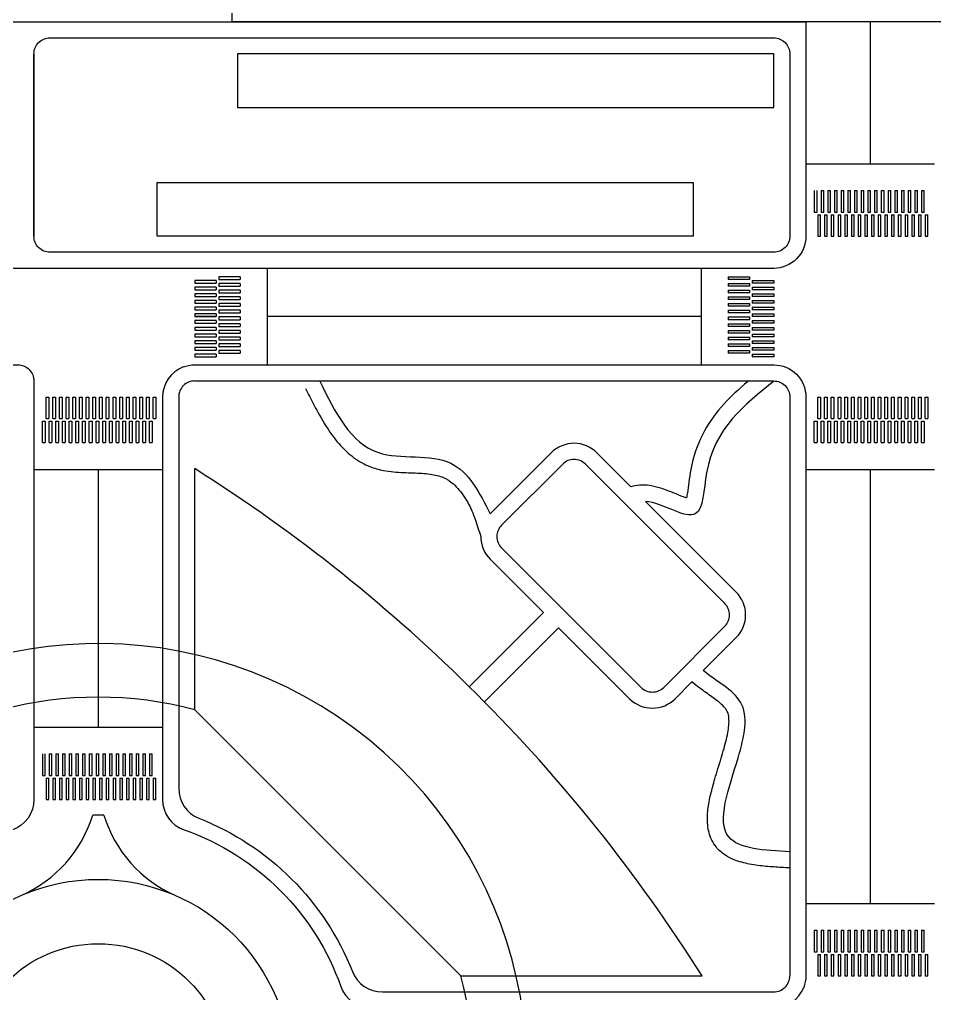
# Model space of a CAD drawing. Header units: millimetres. Extents: x 30 to 1399, y 0 to 1002.
# Drawn here: x 602.5 to 773.2, y 577.8 to 759.6 of the extents above; entities that cross this region are included whole.
import ezdxf

# ---------------------------------------------------------------- set-up
doc = ezdxf.new("R2010")
doc.units = ezdxf.units.MM
doc.header["$LTSCALE"] = 0.1
for name, color, linetype in [('buildings', 255, 'Continuous'), ('lines', 251, 'Continuous'), ('ped. round.', 255, 'Continuous')]:
    doc.layers.add(name, color=color, linetype=linetype)

msp = doc.modelspace()

# ---------------------------------------------------------------- linework, layer by layer
at = {"color": 1}
msp.add_lwpolyline([(592.17, 759.14), (642.17, 759.14), (642.17, 879.14), (592.17, 879.14)], close=True, dxfattribs=at)
at = {"color": 70}
msp.add_lwpolyline([(642.17, 779.14), (1101.17, 779.14), (1101.17, 759.14), (642.17, 759.14)], close=True, dxfattribs=at)
at = {"color": 253}
msp.add_lwpolyline([(605.17, 713.14), (599.17, 713.14), (491.17, 713.14, -0.414214), (485.17, 719.14), (485.17, 759.14), (605.17, 759.14)], format="xyb", dxfattribs=at)
at = {"color": 1}
msp.add_lwpolyline([(605.17, 759.14), (749.17, 759.14), (749.17, 719.14, -0.414214), (743.17, 713.14), (605.17, 713.14)], format="xyb", dxfattribs=at)
for points in [[(605.17, 753.14, -0.414214), (608.17, 756.14), (743.17, 756.14, -0.414214), (746.17, 753.14), (746.17, 719.14, -0.414214), (743.17, 716.14), (608.17, 716.14, -0.414214), (605.17, 719.14)], [(576.75, 596.87), (485.17, 649.74), (485.17, 689.14, -0.414214), (491.17, 695.14), (602.17, 695.14, -0.414214), (605.17, 692.14), (605.17, 614.05, -0.317837), (601.17, 608.4, 0.106874), (583.91, 597.74, -0.333976)]]:
    msp.add_lwpolyline(points, format="xyb", close=True, dxfattribs=at)
at = {"color": 253}
msp.add_lwpolyline([(605.17, 753.14), (605.17, 719.14)], dxfattribs=at)
at = {"color": 150}
for points in [[(633.01, 694.74, 0.309712), (629.17, 689.14), (629.17, 614.05, 0.317837), (633.17, 608.4, -0.226541), (662.43, 579.14, 0.317837), (668.08, 575.14), (743.17, 575.14, 0.309712), (748.77, 578.97)], [(635.17, 692.14, 0.414214), (632.17, 689.14), (632.17, 616.13, 0.307553), (635.96, 610.55, -0.206924), (664.58, 581.93, 0.307553), (670.16, 578.14), (743.17, 578.14, 0.414214), (746.17, 581.14)]]:
    msp.add_lwpolyline(points, format="xyb", dxfattribs=at)
at = {"color": 92}
for points in [[(633.01, 694.74, -0.08931), (635.17, 695.14), (743.17, 695.14, -0.414214), (749.17, 689.14), (749.17, 581.14, -0.082477), (748.77, 578.97)], [(635.17, 692.14), (743.17, 692.14, -0.414214), (746.17, 689.14), (746.17, 581.14)]]:
    msp.add_lwpolyline(points, format="xyb", dxfattribs=at)
at = {"color": 150}
for points in [[(632.17, 608.86), (632.17, 608.74)], [(662.77, 578.14), (662.89, 578.14)]]:
    msp.add_lwpolyline(points, dxfattribs=at)
at = {"color": 92}
msp.add_circle((617.17, 563.14), 24, dxfattribs=at)
at = {"layer": 'buildings'}
for p, q in [((635.17, 630.79), (635.17, 675.79)), ((635.17, 630.79), (684.82, 581.14)), ((684.82, 581.14), (729.82, 581.14))]:
    msp.add_line(p, q, dxfattribs=at)
for points in [[(743.17, 753.14), (643.17, 753.14), (643.17, 743.14), (743.17, 743.14)], [(628.17, 729.14), (728.17, 729.14), (728.17, 719.14), (628.17, 719.14)]]:
    msp.add_lwpolyline(points, close=True, dxfattribs=at)
msp.add_arc((472.57, 418.54), 304.32, 32.296, 57.704, dxfattribs=at)
at = {"layer": 'lines'}
for p, q in [((761.17, 759.14), (761.17, 732.64)), ((749.17, 732.64), (773.17, 732.64)), ((648.67, 713.14), (648.67, 695.14)), ((729.67, 713.14), (729.67, 695.14)), ((639.17, 704.14), (635.17, 704.14)), ((729.67, 704.14), (648.67, 704.14)), ((743.17, 704.14), (739.17, 704.14)), ((606.75, 680.64), (607.25, 680.64)), ((750.75, 680.64), (751.25, 680.64)), ((605.17, 675.64), (629.17, 675.64)), ((617.17, 675.64), (617.17, 627.55)), ((749.17, 675.64), (773.17, 675.64)), ((761.17, 675.64), (761.17, 594.64)), ((686.38, 635.08), (700.22, 648.92)), ((689.21, 632.26), (703.05, 646.09)), ((605.17, 627.55), (629.17, 627.55)), ((749.17, 594.64), (773.17, 594.64))]:
    msp.add_line(p, q, dxfattribs=at)
for points in [[(750.75, 727.64), (750.75, 723.64), (751.25, 723.64), (751.25, 727.64)], [(752, 727.64), (752, 723.64), (752.5, 723.64), (752.5, 727.64)], [(752, 727.64), (752.5, 727.64)], [(753.25, 727.64), (753.25, 723.64), (753.75, 723.64), (753.75, 727.64)], [(753.25, 727.64), (753.75, 727.64)], [(754.5, 727.64), (754.5, 723.64), (755, 723.64), (755, 727.64)], [(754.5, 727.64), (755, 727.64)], [(755.75, 727.64), (755.75, 723.64), (756.25, 723.64), (756.25, 727.64)], [(755.75, 727.64), (756.25, 727.64)], [(757, 727.64), (757, 723.64), (757.5, 723.64), (757.5, 727.64)], [(757, 727.64), (757.5, 727.64)], [(758.25, 727.64), (758.25, 723.64), (758.75, 723.64), (758.75, 727.64)], [(758.25, 727.64), (758.75, 727.64)], [(759.5, 727.64), (759.5, 723.64), (760, 723.64), (760, 727.64)], [(759.5, 727.64), (760, 727.64)], [(760.75, 727.64), (760.75, 723.64), (761.25, 723.64), (761.25, 727.64)], [(760.75, 727.64), (761.25, 727.64)], [(762, 727.64), (762, 723.64), (762.5, 723.64), (762.5, 727.64)], [(762, 727.64), (762.5, 727.64)], [(763.25, 727.64), (763.25, 723.64), (763.75, 723.64), (763.75, 727.64)], [(763.25, 727.64), (763.75, 727.64)], [(764.5, 727.64), (764.5, 723.64), (765, 723.64), (765, 727.64)], [(764.5, 727.64), (765, 727.64)], [(765.75, 727.64), (765.75, 723.64), (766.25, 723.64), (766.25, 727.64)], [(765.75, 727.64), (766.25, 727.64)], [(767, 727.64), (767, 723.64), (767.5, 723.64), (767.5, 727.64)], [(767, 727.64), (767.5, 727.64)], [(768.25, 727.64), (768.25, 723.64), (768.75, 723.64), (768.75, 727.64)], [(768.25, 727.64), (768.75, 727.64)], [(769.5, 727.64), (769.5, 723.64), (770, 723.64), (770, 727.64)], [(769.5, 727.64), (770, 727.64)], [(770.75, 727.64), (770.75, 723.64), (771.25, 723.64), (771.25, 727.64)], [(770.75, 727.64), (771.25, 727.64)], [(751.42, 723.14), (751.42, 719.14), (751.92, 719.14), (751.92, 723.14)], [(751.42, 723.14), (751.92, 723.14)], [(752.67, 723.14), (752.67, 719.14), (753.17, 719.14), (753.17, 723.14)], [(752.67, 723.14), (753.17, 723.14)], [(753.92, 723.14), (753.92, 719.14), (754.42, 719.14), (754.42, 723.14)], [(753.92, 723.14), (754.42, 723.14)], [(755.17, 723.14), (755.17, 719.14), (755.67, 719.14), (755.67, 723.14)], [(755.17, 723.14), (755.67, 723.14)], [(756.42, 723.14), (756.42, 719.14), (756.92, 719.14), (756.92, 723.14)], [(756.42, 723.14), (756.92, 723.14)], [(757.67, 723.14), (757.67, 719.14), (758.17, 719.14), (758.17, 723.14)], [(757.67, 723.14), (758.17, 723.14)], [(758.92, 723.14), (758.92, 719.14), (759.42, 719.14), (759.42, 723.14)], [(758.92, 723.14), (759.42, 723.14)], [(760.17, 723.14), (760.17, 719.14), (760.67, 719.14), (760.67, 723.14)], [(760.17, 723.14), (760.67, 723.14)], [(761.42, 723.14), (761.42, 719.14), (761.92, 719.14), (761.92, 723.14)], [(761.42, 723.14), (761.92, 723.14)], [(762.67, 723.14), (762.67, 719.14), (763.17, 719.14), (763.17, 723.14)], [(762.67, 723.14), (763.17, 723.14)], [(763.92, 723.14), (763.92, 719.14), (764.42, 719.14), (764.42, 723.14)], [(763.92, 723.14), (764.42, 723.14)], [(765.17, 723.14), (765.17, 719.14), (765.67, 719.14), (765.67, 723.14)], [(765.17, 723.14), (765.67, 723.14)], [(766.42, 723.14), (766.42, 719.14), (766.92, 719.14), (766.92, 723.14)], [(766.42, 723.14), (766.92, 723.14)], [(767.67, 723.14), (767.67, 719.14), (768.17, 719.14), (768.17, 723.14)], [(767.67, 723.14), (768.17, 723.14)], [(768.92, 723.14), (768.92, 719.14), (769.42, 719.14), (769.42, 723.14)], [(768.92, 723.14), (769.42, 723.14)], [(770.17, 723.14), (770.17, 719.14), (770.67, 719.14), (770.67, 723.14)], [(770.17, 723.14), (770.67, 723.14)], [(771.42, 723.14), (771.42, 719.14), (771.92, 719.14), (771.92, 723.14)], [(771.42, 723.14), (771.92, 723.14)], [(639.17, 710.89), (635.17, 710.89), (635.17, 710.39), (639.17, 710.39)], [(639.17, 710.89), (639.17, 710.39)], [(643.67, 711.57), (639.67, 711.57), (639.67, 711.07), (643.67, 711.07)], [(643.67, 711.57), (643.67, 711.07)], [(734.67, 711.57), (738.67, 711.57), (738.67, 711.07), (734.67, 711.07)], [(734.67, 711.57), (734.67, 711.07)], [(739.17, 710.89), (743.17, 710.89), (743.17, 710.39), (739.17, 710.39)], [(739.17, 710.89), (739.17, 710.39)], [(639.17, 709.64), (635.17, 709.64), (635.17, 709.14), (639.17, 709.14)], [(639.17, 709.64), (639.17, 709.14)], [(643.67, 710.32), (639.67, 710.32), (639.67, 709.82), (643.67, 709.82)], [(643.67, 709.07), (639.67, 709.07), (639.67, 708.57), (643.67, 708.57)], [(643.67, 710.32), (643.67, 709.82)], [(643.67, 709.07), (643.67, 708.57)], [(734.67, 710.32), (738.67, 710.32), (738.67, 709.82), (734.67, 709.82)], [(734.67, 710.32), (734.67, 709.82)], [(734.67, 709.07), (738.67, 709.07), (738.67, 708.57), (734.67, 708.57)], [(734.67, 709.07), (734.67, 708.57)], [(739.17, 709.64), (743.17, 709.64), (743.17, 709.14), (739.17, 709.14)], [(739.17, 709.64), (739.17, 709.14)], [(639.17, 708.39), (635.17, 708.39), (635.17, 707.89), (639.17, 707.89)], [(639.17, 707.14), (635.17, 707.14), (635.17, 706.64), (639.17, 706.64)], [(639.17, 708.39), (639.17, 707.89)], [(639.17, 707.14), (639.17, 706.64)], [(643.67, 707.82), (639.67, 707.82), (639.67, 707.32), (643.67, 707.32)], [(643.67, 707.82), (643.67, 707.32)], [(734.67, 707.82), (738.67, 707.82), (738.67, 707.32), (734.67, 707.32)], [(734.67, 707.82), (734.67, 707.32)], [(739.17, 708.39), (743.17, 708.39), (743.17, 707.89), (739.17, 707.89)], [(739.17, 708.39), (739.17, 707.89)], [(739.17, 707.14), (743.17, 707.14), (743.17, 706.64), (739.17, 706.64)], [(739.17, 707.14), (739.17, 706.64)], [(639.17, 705.89), (635.17, 705.89), (635.17, 705.39), (639.17, 705.39)], [(639.17, 705.89), (639.17, 705.39)], [(643.67, 706.57), (639.67, 706.57), (639.67, 706.07), (643.67, 706.07)], [(643.67, 705.32), (639.67, 705.32), (639.67, 704.82), (643.67, 704.82)], [(643.67, 706.57), (643.67, 706.07)], [(643.67, 705.32), (643.67, 704.82)], [(734.67, 706.57), (738.67, 706.57), (738.67, 706.07), (734.67, 706.07)], [(734.67, 706.57), (734.67, 706.07)], [(734.67, 705.32), (738.67, 705.32), (738.67, 704.82), (734.67, 704.82)], [(734.67, 705.32), (734.67, 704.82)], [(739.17, 705.89), (743.17, 705.89), (743.17, 705.39), (739.17, 705.39)], [(739.17, 705.89), (739.17, 705.39)], [(639.17, 704.64), (635.17, 704.64), (635.17, 704.14), (639.17, 704.14)], [(639.17, 703.39), (635.17, 703.39), (635.17, 702.89), (639.17, 702.89)], [(639.17, 704.64), (639.17, 704.14)], [(639.17, 703.39), (639.17, 702.89)], [(643.67, 704.07), (639.67, 704.07), (639.67, 703.57), (643.67, 703.57)], [(643.67, 704.07), (643.67, 703.57)], [(734.67, 704.07), (738.67, 704.07), (738.67, 703.57), (734.67, 703.57)], [(734.67, 704.07), (734.67, 703.57)], [(739.17, 704.64), (743.17, 704.64), (743.17, 704.14), (739.17, 704.14)], [(739.17, 704.64), (739.17, 704.14)], [(739.17, 703.39), (743.17, 703.39), (743.17, 702.89), (739.17, 702.89)], [(739.17, 703.39), (739.17, 702.89)], [(639.17, 702.14), (635.17, 702.14), (635.17, 701.64), (639.17, 701.64)], [(639.17, 702.14), (639.17, 701.64)], [(643.67, 702.82), (639.67, 702.82), (639.67, 702.32), (643.67, 702.32)], [(643.67, 701.57), (639.67, 701.57), (639.67, 701.07), (643.67, 701.07)], [(643.67, 702.82), (643.67, 702.32)], [(643.67, 701.57), (643.67, 701.07)], [(734.67, 702.82), (738.67, 702.82), (738.67, 702.32), (734.67, 702.32)], [(734.67, 702.82), (734.67, 702.32)], [(734.67, 701.57), (738.67, 701.57), (738.67, 701.07), (734.67, 701.07)], [(734.67, 701.57), (734.67, 701.07)], [(739.17, 702.14), (743.17, 702.14), (743.17, 701.64), (739.17, 701.64)], [(739.17, 702.14), (739.17, 701.64)], [(639.17, 700.89), (635.17, 700.89), (635.17, 700.39), (639.17, 700.39)], [(639.17, 700.89), (639.17, 700.39)], [(643.67, 700.32), (639.67, 700.32), (639.67, 699.82), (643.67, 699.82)], [(643.67, 700.32), (643.67, 699.82)], [(734.67, 700.32), (738.67, 700.32), (738.67, 699.82), (734.67, 699.82)], [(734.67, 700.32), (734.67, 699.82)], [(739.17, 700.89), (743.17, 700.89), (743.17, 700.39), (739.17, 700.39)], [(739.17, 700.89), (739.17, 700.39)], [(639.17, 699.64), (635.17, 699.64), (635.17, 699.14), (639.17, 699.14)], [(639.17, 698.39), (635.17, 698.39), (635.17, 697.89), (639.17, 697.89)], [(639.17, 699.64), (639.17, 699.14)], [(639.17, 698.39), (639.17, 697.89)], [(643.67, 699.07), (639.67, 699.07), (639.67, 698.57), (643.67, 698.57)], [(643.67, 699.07), (643.67, 698.57)], [(734.67, 699.07), (738.67, 699.07), (738.67, 698.57), (734.67, 698.57)], [(734.67, 699.07), (734.67, 698.57)], [(739.17, 699.64), (743.17, 699.64), (743.17, 699.14), (739.17, 699.14)], [(739.17, 699.64), (739.17, 699.14)], [(739.17, 698.39), (743.17, 698.39), (743.17, 697.89), (739.17, 697.89)], [(739.17, 698.39), (739.17, 697.89)], [(639.17, 697.14), (635.17, 697.14), (635.17, 696.64), (639.17, 696.64)], [(639.17, 697.14), (639.17, 696.64)], [(643.67, 697.82), (639.67, 697.82), (639.67, 697.32), (643.67, 697.32)], [(643.67, 697.82), (643.67, 697.32)], [(734.67, 697.82), (738.67, 697.82), (738.67, 697.32), (734.67, 697.32)], [(734.67, 697.82), (734.67, 697.32)], [(739.17, 697.14), (743.17, 697.14), (743.17, 696.64), (739.17, 696.64)], [(739.17, 697.14), (739.17, 696.64)], [(607.42, 685.14), (607.42, 689.14), (607.92, 689.14), (607.92, 685.14)], [(608.67, 685.14), (608.67, 689.14), (609.17, 689.14), (609.17, 685.14)], [(609.92, 685.14), (609.92, 689.14), (610.42, 689.14), (610.42, 685.14)], [(611.17, 685.14), (611.17, 689.14), (611.67, 689.14), (611.67, 685.14)], [(612.42, 685.14), (612.42, 689.14), (612.92, 689.14), (612.92, 685.14)], [(613.67, 685.14), (613.67, 689.14), (614.17, 689.14), (614.17, 685.14)], [(614.92, 685.14), (614.92, 689.14), (615.42, 689.14), (615.42, 685.14)], [(616.17, 685.14), (616.17, 689.14), (616.67, 689.14), (616.67, 685.14)], [(617.42, 685.14), (617.42, 689.14), (617.92, 689.14), (617.92, 685.14)], [(618.67, 685.14), (618.67, 689.14), (619.17, 689.14), (619.17, 685.14)], [(619.92, 685.14), (619.92, 689.14), (620.42, 689.14), (620.42, 685.14)], [(621.17, 685.14), (621.17, 689.14), (621.67, 689.14), (621.67, 685.14)], [(622.42, 685.14), (622.42, 689.14), (622.92, 689.14), (622.92, 685.14)], [(623.67, 685.14), (623.67, 689.14), (624.17, 689.14), (624.17, 685.14)], [(624.92, 685.14), (624.92, 689.14), (625.42, 689.14), (625.42, 685.14)], [(626.17, 685.14), (626.17, 689.14), (626.67, 689.14), (626.67, 685.14)], [(627.42, 685.14), (627.42, 689.14), (627.92, 689.14), (627.92, 685.14)], [(751.42, 685.14), (751.42, 689.14), (751.92, 689.14), (751.92, 685.14)], [(752.67, 685.14), (752.67, 689.14), (753.17, 689.14), (753.17, 685.14)], [(753.92, 685.14), (753.92, 689.14), (754.42, 689.14), (754.42, 685.14)], [(755.17, 685.14), (755.17, 689.14), (755.67, 689.14), (755.67, 685.14)], [(756.42, 685.14), (756.42, 689.14), (756.92, 689.14), (756.92, 685.14)], [(757.67, 685.14), (757.67, 689.14), (758.17, 689.14), (758.17, 685.14)], [(758.92, 685.14), (758.92, 689.14), (759.42, 689.14), (759.42, 685.14)], [(760.17, 685.14), (760.17, 689.14), (760.67, 689.14), (760.67, 685.14)], [(761.42, 685.14), (761.42, 689.14), (761.92, 689.14), (761.92, 685.14)], [(762.67, 685.14), (762.67, 689.14), (763.17, 689.14), (763.17, 685.14)], [(763.92, 685.14), (763.92, 689.14), (764.42, 689.14), (764.42, 685.14)], [(765.17, 685.14), (765.17, 689.14), (765.67, 689.14), (765.67, 685.14)], [(766.42, 685.14), (766.42, 689.14), (766.92, 689.14), (766.92, 685.14)], [(767.67, 685.14), (767.67, 689.14), (768.17, 689.14), (768.17, 685.14)], [(768.92, 685.14), (768.92, 689.14), (769.42, 689.14), (769.42, 685.14)], [(770.17, 685.14), (770.17, 689.14), (770.67, 689.14), (770.67, 685.14)], [(771.42, 685.14), (771.42, 689.14), (771.92, 689.14), (771.92, 685.14)], [(606.75, 680.64), (606.75, 684.64), (607.25, 684.64), (607.25, 680.64)], [(607.42, 685.14), (607.92, 685.14)], [(608, 680.64), (608, 684.64), (608.5, 684.64), (608.5, 680.64)], [(608.67, 685.14), (609.17, 685.14)], [(609.25, 680.64), (609.25, 684.64), (609.75, 684.64), (609.75, 680.64)], [(609.92, 685.14), (610.42, 685.14)], [(610.5, 680.64), (610.5, 684.64), (611, 684.64), (611, 680.64)], [(611.17, 685.14), (611.67, 685.14)], [(611.75, 680.64), (611.75, 684.64), (612.25, 684.64), (612.25, 680.64)], [(612.42, 685.14), (612.92, 685.14)], [(613, 680.64), (613, 684.64), (613.5, 684.64), (613.5, 680.64)], [(613.67, 685.14), (614.17, 685.14)], [(614.25, 680.64), (614.25, 684.64), (614.75, 684.64), (614.75, 680.64)], [(614.92, 685.14), (615.42, 685.14)], [(615.5, 680.64), (615.5, 684.64), (616, 684.64), (616, 680.64)], [(616.17, 685.14), (616.67, 685.14)], [(616.75, 680.64), (616.75, 684.64), (617.25, 684.64), (617.25, 680.64)], [(617.42, 685.14), (617.92, 685.14)], [(618, 680.64), (618, 684.64), (618.5, 684.64), (618.5, 680.64)], [(618.67, 685.14), (619.17, 685.14)], [(619.25, 680.64), (619.25, 684.64), (619.75, 684.64), (619.75, 680.64)], [(619.92, 685.14), (620.42, 685.14)], [(620.5, 680.64), (620.5, 684.64), (621, 684.64), (621, 680.64)], [(621.17, 685.14), (621.67, 685.14)], [(621.75, 680.64), (621.75, 684.64), (622.25, 684.64), (622.25, 680.64)], [(622.42, 685.14), (622.92, 685.14)], [(623, 680.64), (623, 684.64), (623.5, 684.64), (623.5, 680.64)], [(623.67, 685.14), (624.17, 685.14)], [(624.25, 680.64), (624.25, 684.64), (624.75, 684.64), (624.75, 680.64)], [(624.92, 685.14), (625.42, 685.14)], [(625.5, 680.64), (625.5, 684.64), (626, 684.64), (626, 680.64)], [(626.17, 685.14), (626.67, 685.14)], [(626.75, 680.64), (626.75, 684.64), (627.25, 684.64), (627.25, 680.64)], [(627.42, 685.14), (627.92, 685.14)], [(750.75, 680.64), (750.75, 684.64), (751.25, 684.64), (751.25, 680.64)], [(751.42, 685.14), (751.92, 685.14)], [(752, 680.64), (752, 684.64), (752.5, 684.64), (752.5, 680.64)], [(752.67, 685.14), (753.17, 685.14)], [(753.25, 680.64), (753.25, 684.64), (753.75, 684.64), (753.75, 680.64)], [(753.92, 685.14), (754.42, 685.14)], [(754.5, 680.64), (754.5, 684.64), (755, 684.64), (755, 680.64)], [(755.17, 685.14), (755.67, 685.14)], [(755.75, 680.64), (755.75, 684.64), (756.25, 684.64), (756.25, 680.64)], [(756.42, 685.14), (756.92, 685.14)], [(757, 680.64), (757, 684.64), (757.5, 684.64), (757.5, 680.64)], [(757.67, 685.14), (758.17, 685.14)], [(758.25, 680.64), (758.25, 684.64), (758.75, 684.64), (758.75, 680.64)], [(758.92, 685.14), (759.42, 685.14)], [(759.5, 680.64), (759.5, 684.64), (760, 684.64), (760, 680.64)], [(760.17, 685.14), (760.67, 685.14)], [(760.75, 680.64), (760.75, 684.64), (761.25, 684.64), (761.25, 680.64)], [(761.42, 685.14), (761.92, 685.14)], [(762, 680.64), (762, 684.64), (762.5, 684.64), (762.5, 680.64)], [(762.67, 685.14), (763.17, 685.14)], [(763.25, 680.64), (763.25, 684.64), (763.75, 684.64), (763.75, 680.64)], [(763.92, 685.14), (764.42, 685.14)], [(764.5, 680.64), (764.5, 684.64), (765, 684.64), (765, 680.64)], [(765.17, 685.14), (765.67, 685.14)], [(765.75, 680.64), (765.75, 684.64), (766.25, 684.64), (766.25, 680.64)], [(766.42, 685.14), (766.92, 685.14)], [(767, 680.64), (767, 684.64), (767.5, 684.64), (767.5, 680.64)], [(767.67, 685.14), (768.17, 685.14)], [(768.25, 680.64), (768.25, 684.64), (768.75, 684.64), (768.75, 680.64)], [(768.92, 685.14), (769.42, 685.14)], [(769.5, 680.64), (769.5, 684.64), (770, 684.64), (770, 680.64)], [(770.17, 685.14), (770.67, 685.14)], [(770.75, 680.64), (770.75, 684.64), (771.25, 684.64), (771.25, 680.64)], [(771.42, 685.14), (771.92, 685.14)], [(608, 680.64), (608.5, 680.64)], [(609.25, 680.64), (609.75, 680.64)], [(610.5, 680.64), (611, 680.64)], [(611.75, 680.64), (612.25, 680.64)], [(613, 680.64), (613.5, 680.64)], [(614.25, 680.64), (614.75, 680.64)], [(615.5, 680.64), (616, 680.64)], [(616.75, 680.64), (617.25, 680.64)], [(618, 680.64), (618.5, 680.64)], [(619.25, 680.64), (619.75, 680.64)], [(620.5, 680.64), (621, 680.64)], [(621.75, 680.64), (622.25, 680.64)], [(623, 680.64), (623.5, 680.64)], [(624.25, 680.64), (624.75, 680.64)], [(625.5, 680.64), (626, 680.64)], [(626.75, 680.64), (627.25, 680.64)], [(752, 680.64), (752.5, 680.64)], [(753.25, 680.64), (753.75, 680.64)], [(754.5, 680.64), (755, 680.64)], [(755.75, 680.64), (756.25, 680.64)], [(757, 680.64), (757.5, 680.64)], [(758.25, 680.64), (758.75, 680.64)], [(759.5, 680.64), (760, 680.64)], [(760.75, 680.64), (761.25, 680.64)], [(762, 680.64), (762.5, 680.64)], [(763.25, 680.64), (763.75, 680.64)], [(764.5, 680.64), (765, 680.64)], [(765.75, 680.64), (766.25, 680.64)], [(767, 680.64), (767.5, 680.64)], [(768.25, 680.64), (768.75, 680.64)], [(769.5, 680.64), (770, 680.64)], [(770.75, 680.64), (771.25, 680.64)], [(606.75, 622.55), (606.75, 618.55), (607.25, 618.55), (607.25, 622.55)], [(608, 622.55), (608, 618.55), (608.5, 618.55), (608.5, 622.55)], [(608, 622.55), (608.5, 622.55)], [(609.25, 622.55), (609.25, 618.55), (609.75, 618.55), (609.75, 622.55)], [(609.25, 622.55), (609.75, 622.55)], [(610.5, 622.55), (610.5, 618.55), (611, 618.55), (611, 622.55)], [(610.5, 622.55), (611, 622.55)], [(611.75, 622.55), (611.75, 618.55), (612.25, 618.55), (612.25, 622.55)], [(611.75, 622.55), (612.25, 622.55)], [(613, 622.55), (613, 618.55), (613.5, 618.55), (613.5, 622.55)], [(613, 622.55), (613.5, 622.55)], [(614.25, 622.55), (614.25, 618.55), (614.75, 618.55), (614.75, 622.55)], [(614.25, 622.55), (614.75, 622.55)], [(615.5, 622.55), (615.5, 618.55), (616, 618.55), (616, 622.55)], [(615.5, 622.55), (616, 622.55)], [(616.75, 622.55), (616.75, 618.55), (617.25, 618.55), (617.25, 622.55)], [(616.75, 622.55), (617.25, 622.55)], [(618, 622.55), (618, 618.55), (618.5, 618.55), (618.5, 622.55)], [(618, 622.55), (618.5, 622.55)], [(619.25, 622.55), (619.25, 618.55), (619.75, 618.55), (619.75, 622.55)], [(619.25, 622.55), (619.75, 622.55)], [(620.5, 622.55), (620.5, 618.55), (621, 618.55), (621, 622.55)], [(620.5, 622.55), (621, 622.55)], [(621.75, 622.55), (621.75, 618.55), (622.25, 618.55), (622.25, 622.55)], [(621.75, 622.55), (622.25, 622.55)], [(623, 622.55), (623, 618.55), (623.5, 618.55), (623.5, 622.55)], [(623, 622.55), (623.5, 622.55)], [(624.25, 622.55), (624.25, 618.55), (624.75, 618.55), (624.75, 622.55)], [(624.25, 622.55), (624.75, 622.55)], [(625.5, 622.55), (625.5, 618.55), (626, 618.55), (626, 622.55)], [(625.5, 622.55), (626, 622.55)], [(626.75, 622.55), (626.75, 618.55), (627.25, 618.55), (627.25, 622.55)], [(626.75, 622.55), (627.25, 622.55)], [(607.42, 618.05), (607.42, 614.05), (607.92, 614.05), (607.92, 618.05)], [(607.42, 618.05), (607.92, 618.05)], [(608.67, 618.05), (608.67, 614.05), (609.17, 614.05), (609.17, 618.05)], [(608.67, 618.05), (609.17, 618.05)], [(609.92, 618.05), (609.92, 614.05), (610.42, 614.05), (610.42, 618.05)], [(609.92, 618.05), (610.42, 618.05)], [(611.17, 618.05), (611.17, 614.05), (611.67, 614.05), (611.67, 618.05)], [(611.17, 618.05), (611.67, 618.05)], [(612.42, 618.05), (612.42, 614.05), (612.92, 614.05), (612.92, 618.05)], [(612.42, 618.05), (612.92, 618.05)], [(613.67, 618.05), (613.67, 614.05), (614.17, 614.05), (614.17, 618.05)], [(613.67, 618.05), (614.17, 618.05)], [(614.92, 618.05), (614.92, 614.05), (615.42, 614.05), (615.42, 618.05)], [(614.92, 618.05), (615.42, 618.05)], [(616.17, 618.05), (616.17, 614.05), (616.67, 614.05), (616.67, 618.05)], [(616.17, 618.05), (616.67, 618.05)], [(617.42, 618.05), (617.42, 614.05), (617.92, 614.05), (617.92, 618.05)], [(617.42, 618.05), (617.92, 618.05)], [(618.67, 618.05), (618.67, 614.05), (619.17, 614.05), (619.17, 618.05)], [(618.67, 618.05), (619.17, 618.05)], [(619.92, 618.05), (619.92, 614.05), (620.42, 614.05), (620.42, 618.05)], [(619.92, 618.05), (620.42, 618.05)], [(621.17, 618.05), (621.17, 614.05), (621.67, 614.05), (621.67, 618.05)], [(621.17, 618.05), (621.67, 618.05)], [(622.42, 618.05), (622.42, 614.05), (622.92, 614.05), (622.92, 618.05)], [(622.42, 618.05), (622.92, 618.05)], [(623.67, 618.05), (623.67, 614.05), (624.17, 614.05), (624.17, 618.05)], [(623.67, 618.05), (624.17, 618.05)], [(624.92, 618.05), (624.92, 614.05), (625.42, 614.05), (625.42, 618.05)], [(624.92, 618.05), (625.42, 618.05)], [(626.17, 618.05), (626.17, 614.05), (626.67, 614.05), (626.67, 618.05)], [(626.17, 618.05), (626.67, 618.05)], [(627.42, 618.05), (627.42, 614.05), (627.92, 614.05), (627.92, 618.05)], [(627.42, 618.05), (627.92, 618.05)], [(750.75, 589.64), (750.75, 585.64), (751.25, 585.64), (751.25, 589.64)], [(750.75, 589.64), (751.25, 589.64)], [(752, 589.64), (752, 585.64), (752.5, 585.64), (752.5, 589.64)], [(752, 589.64), (752.5, 589.64)], [(753.25, 589.64), (753.25, 585.64), (753.75, 585.64), (753.75, 589.64)], [(753.25, 589.64), (753.75, 589.64)], [(754.5, 589.64), (754.5, 585.64), (755, 585.64), (755, 589.64)], [(754.5, 589.64), (755, 589.64)], [(755.75, 589.64), (755.75, 585.64), (756.25, 585.64), (756.25, 589.64)], [(755.75, 589.64), (756.25, 589.64)], [(757, 589.64), (757, 585.64), (757.5, 585.64), (757.5, 589.64)], [(757, 589.64), (757.5, 589.64)], [(758.25, 589.64), (758.25, 585.64), (758.75, 585.64), (758.75, 589.64)], [(758.25, 589.64), (758.75, 589.64)], [(759.5, 589.64), (759.5, 585.64), (760, 585.64), (760, 589.64)], [(759.5, 589.64), (760, 589.64)], [(760.75, 589.64), (760.75, 585.64), (761.25, 585.64), (761.25, 589.64)], [(760.75, 589.64), (761.25, 589.64)], [(762, 589.64), (762, 585.64), (762.5, 585.64), (762.5, 589.64)], [(762, 589.64), (762.5, 589.64)], [(763.25, 589.64), (763.25, 585.64), (763.75, 585.64), (763.75, 589.64)], [(763.25, 589.64), (763.75, 589.64)], [(764.5, 589.64), (764.5, 585.64), (765, 585.64), (765, 589.64)], [(764.5, 589.64), (765, 589.64)], [(765.75, 589.64), (765.75, 585.64), (766.25, 585.64), (766.25, 589.64)], [(765.75, 589.64), (766.25, 589.64)], [(767, 589.64), (767, 585.64), (767.5, 585.64), (767.5, 589.64)], [(767, 589.64), (767.5, 589.64)], [(768.25, 589.64), (768.25, 585.64), (768.75, 585.64), (768.75, 589.64)], [(768.25, 589.64), (768.75, 589.64)], [(769.5, 589.64), (769.5, 585.64), (770, 585.64), (770, 589.64)], [(769.5, 589.64), (770, 589.64)], [(770.75, 589.64), (770.75, 585.64), (771.25, 585.64), (771.25, 589.64)], [(770.75, 589.64), (771.25, 589.64)], [(751.42, 585.14), (751.42, 581.14), (751.92, 581.14), (751.92, 585.14)], [(751.42, 585.14), (751.92, 585.14)], [(752.67, 585.14), (752.67, 581.14), (753.17, 581.14), (753.17, 585.14)], [(752.67, 585.14), (753.17, 585.14)], [(753.92, 585.14), (753.92, 581.14), (754.42, 581.14), (754.42, 585.14)], [(753.92, 585.14), (754.42, 585.14)], [(755.17, 585.14), (755.17, 581.14), (755.67, 581.14), (755.67, 585.14)], [(755.17, 585.14), (755.67, 585.14)], [(756.42, 585.14), (756.42, 581.14), (756.92, 581.14), (756.92, 585.14)], [(756.42, 585.14), (756.92, 585.14)], [(757.67, 585.14), (757.67, 581.14), (758.17, 581.14), (758.17, 585.14)], [(757.67, 585.14), (758.17, 585.14)], [(758.92, 585.14), (758.92, 581.14), (759.42, 581.14), (759.42, 585.14)], [(758.92, 585.14), (759.42, 585.14)], [(760.17, 585.14), (760.17, 581.14), (760.67, 581.14), (760.67, 585.14)], [(760.17, 585.14), (760.67, 585.14)], [(761.42, 585.14), (761.42, 581.14), (761.92, 581.14), (761.92, 585.14)], [(761.42, 585.14), (761.92, 585.14)], [(762.67, 585.14), (762.67, 581.14), (763.17, 581.14), (763.17, 585.14)], [(762.67, 585.14), (763.17, 585.14)], [(763.92, 585.14), (763.92, 581.14), (764.42, 581.14), (764.42, 585.14)], [(763.92, 585.14), (764.42, 585.14)], [(765.17, 585.14), (765.17, 581.14), (765.67, 581.14), (765.67, 585.14)], [(765.17, 585.14), (765.67, 585.14)], [(766.42, 585.14), (766.42, 581.14), (766.92, 581.14), (766.92, 585.14)], [(766.42, 585.14), (766.92, 585.14)], [(767.67, 585.14), (767.67, 581.14), (768.17, 581.14), (768.17, 585.14)], [(767.67, 585.14), (768.17, 585.14)], [(768.92, 585.14), (768.92, 581.14), (769.42, 581.14), (769.42, 585.14)], [(768.92, 585.14), (769.42, 585.14)], [(770.17, 585.14), (770.17, 581.14), (770.67, 581.14), (770.67, 585.14)], [(770.17, 585.14), (770.67, 585.14)], [(771.42, 585.14), (771.42, 581.14), (771.92, 581.14), (771.92, 585.14)], [(771.42, 585.14), (771.92, 585.14)]]:
    msp.add_lwpolyline(points, dxfattribs=at)
for points in [[(716.53, 672.38), (710.17, 678.74, 0.414214), (701.68, 678.74), (690.29, 667.34)], [(730.04, 638.11), (736.18, 644.25, 0.414214), (736.18, 652.73), (719.24, 669.67)], [(688.53, 663.12, 0.199576), (690.29, 658.86), (700.22, 648.92)], [(703.05, 646.09), (716.29, 632.85, 0.414214), (724.78, 632.85), (727.91, 635.99)]]:
    msp.add_lwpolyline(points, format="xyb", dxfattribs=at)
msp.add_lwpolyline([(734.05, 650.61), (708.05, 676.62, 0.414214), (703.81, 676.62), (692.41, 665.22, 0.414214), (692.41, 660.98), (718.42, 634.97, 0.414214), (722.66, 634.97), (734.05, 646.37, 0.414214)], format="xyb", close=True, dxfattribs=at)
msp.add_circle((617.17, 563.14), 36, dxfattribs=at)
for centre, radius, start, end in [((593.17, 618.13), 24, 293.5783, 343.0367), ((617.17, 563.14), 48, 88.7536, 91.2467), ((641.17, 618.13), 24, 196.9635, 246.4219)]:
    msp.add_arc(centre, radius, start, end, dxfattribs=at)
for points, end_tangent in [([(642.17, 771.12), (717.43, 776.09), (881.95, 764.56), (959.46, 775.16), (1013.8, 767.28), (1101.17, 771.12)], (0.991298, 0.131634)), ([(658.51, 692.08), (669.42, 678.78), (682.96, 676.78), (690.29, 667.34)], (0.316228, -0.948683))]:
    msp.add_spline(points, degree=3, dxfattribs=dict(at, end_tangent=end_tangent))
for points, knots in [([(655.83, 690.74), (656.07, 690.25), (656.32, 689.76), (657.07, 688.28), (657.58, 687.29), (658.92, 684.86), (659.77, 683.43), (661.56, 680.98), (662.45, 679.92), (664.31, 678.2), (665.23, 677.49), (666.75, 676.63), (667.28, 676.38), (668.24, 676), (668.67, 675.86), (669.52, 675.62), (669.94, 675.52), (671.65, 675.2), (672.91, 675.11), (675.33, 675), (676.48, 674.97), (678.6, 674.83), (679.57, 674.71), (680.83, 674.39), (681.22, 674.26), (681.75, 674.03), (681.93, 673.94), (682.28, 673.75), (682.46, 673.64), (682.98, 673.28), (683.33, 673), (684.44, 671.95), (685.18, 671.01), (686.43, 668.93), (686.96, 667.78), (687.38, 666.57), (687.41, 666.48), (687.44, 666.4), (687.45, 666.38), (687.45, 666.37), (687.45, 666.36), (687.81, 665.28), (688.17, 664.2), (688.53, 663.12)], [0, 0, 0, 0, 1.447499, 1.447499, 4.342497, 4.342497, 8.644998, 8.644998, 12.249421, 12.249421, 15.207382, 15.207382, 16.652014, 16.652014, 17.745555, 17.745555, 18.839097, 18.839097, 22.20001, 22.20001, 25.560924, 25.560924, 28.921837, 28.921837, 30.682913, 30.682913, 31.583713, 31.583713, 32.484512, 32.484512, 34.286111, 34.286111, 38.40414, 38.40414, 42.522169, 42.522169, 42.839795, 42.839795, 42.839795, 42.888533, 42.888533, 42.888533, 46.866269, 46.866269, 46.866269, 46.866269]), ([(743.21, 692.08), (737.68, 687.72), (730.08, 681.71), (730.09, 663.79), (722.62, 669.36), (719.24, 669.67)], [0, 0, 0, 0, 21.200299, 29.151617, 38.662784, 38.662784, 38.662784, 38.662784]), ([(738.42, 692.08), (738.12, 691.84), (737.83, 691.59), (736.09, 690.09), (734.67, 688.76), (732.05, 685.73), (730.85, 684.03), (728.9, 680.17), (728.14, 678), (727.56, 674.79), (727.45, 674), (727.26, 672.54), (727.18, 671.85), (727.02, 670.9), (726.96, 670.57), (726.89, 670.3)], [3.699858, 3.699858, 3.699858, 3.699858, 4.824337, 4.824337, 10.273047, 10.273047, 15.721758, 15.721758, 21.170468, 21.170468, 22.962074, 22.962074, 24.75368, 24.75368, 25.876995, 25.876995, 25.876995, 25.876995]), ([(726.89, 670.3), (726.73, 670.36), (726.55, 670.42), (725.81, 670.69), (725.15, 670.97), (723.71, 671.55), (722.93, 671.86), (721.43, 672.32), (720.74, 672.5), (719.41, 672.69), (718.79, 672.73), (717.61, 672.64), (717.07, 672.55), (716.53, 672.38)], [32.392278, 32.392278, 32.392278, 32.392278, 33.077896, 33.077896, 34.977894, 34.977894, 36.877892, 36.877892, 38.352381, 38.352381, 39.516512, 39.516512, 40.450291, 40.450291, 40.450291, 40.450291]), ([(746.21, 604.28), (741.41, 604.53), (730.55, 605.08), (736.52, 620.47), (739.27, 632.83), (732.38, 636.09), (730.04, 638.11)], [0, 0, 0, 0, 11.771629, 26.658084, 37.058927, 46.151501, 46.151501, 46.151501, 46.151501]), ([(746.06, 601.29), (745.59, 601.31), (745.11, 601.33), (743.66, 601.41), (742.69, 601.48), (740.7, 601.66), (739.68, 601.79), (737.69, 602.18), (736.72, 602.43), (735.18, 603.05), (734.59, 603.35), (733.47, 604.11), (732.94, 604.57), (732.13, 605.55), (731.85, 606.01), (731.4, 606.93), (731.23, 607.41), (730.98, 608.36), (730.91, 608.83), (730.77, 610.27), (730.8, 611.22), (731.02, 613.12), (731.2, 614.07), (731.65, 615.97), (731.91, 616.93), (732.57, 619.18), (732.98, 620.48), (733.74, 622.97), (734.09, 624.18), (734.62, 626.37), (734.78, 627.37), (734.85, 628.72), (734.83, 629.17), (734.72, 629.92), (734.62, 630.23), (734.47, 630.57), (734.43, 630.65), (734.29, 630.87), (734.18, 631.03), (733.86, 631.4), (733.67, 631.59), (732.97, 632.23), (732.34, 632.7), (730.92, 633.71), (730.13, 634.25), (728.85, 635.2), (728.38, 635.57), (727.91, 635.99)], [0, 0, 0, 0, 1.166106, 1.166106, 3.498319, 3.498319, 6.013056, 6.013056, 8.527794, 8.527794, 10.126861, 10.126861, 11.725927, 11.725927, 12.902364, 12.902364, 14.0788, 14.0788, 15.255237, 15.255237, 17.670497, 17.670497, 20.085758, 20.085758, 22.501018, 22.501018, 25.793969, 25.793969, 29.08692, 29.08692, 32.379871, 32.379871, 34.405302, 34.405302, 36.430734, 36.430734, 37.073269, 37.073269, 38.326503, 38.326503, 39.579736, 39.579736, 42.20057, 42.20057, 44.821404, 44.821404, 46.334006, 46.334006, 46.334006, 46.334006])]:
    msp.add_open_spline(points, degree=3, knots=knots, dxfattribs=at)
at = {"layer": 'ped. round.'}
for radius, start, end in [(80, 331.9274, 298.0726), (70, 75.0994, 104.9006), (70, 255.0994, 14.9006)]:
    msp.add_arc((617.17, 563.14), radius, start, end, dxfattribs=at)

doc.saveas('drawing.dxf')
